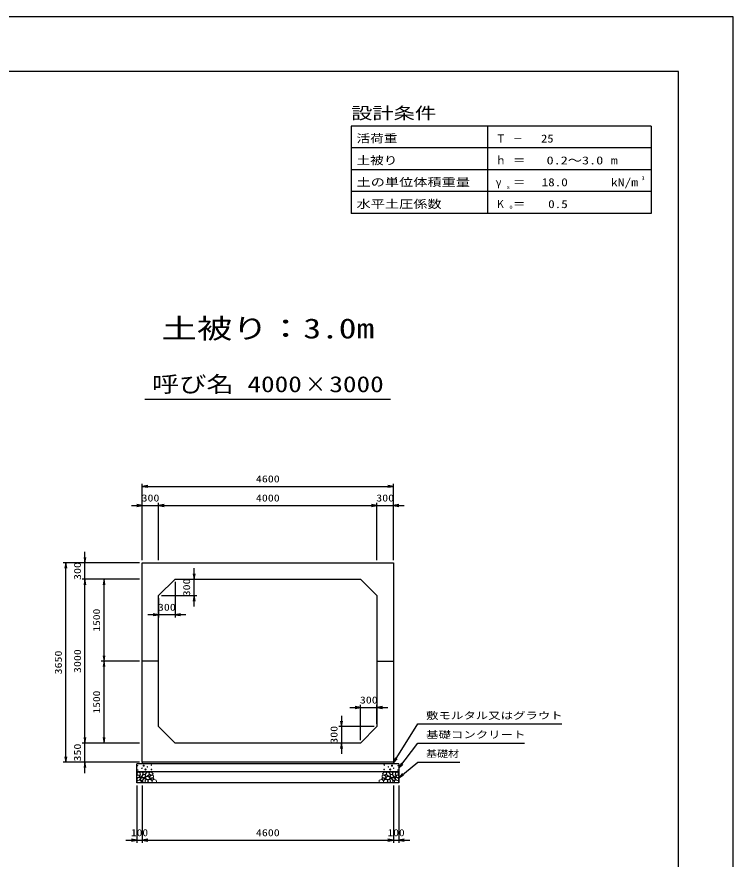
# Model space of a CAD drawing. Units: millimetres at full size. Extents: x 0 to 42050, y 0 to 29700.
# Drawn here: x 28927 to 42050, y 14273 to 29700 of the extents above; entities that cross this region are included whole.
import ezdxf
from ezdxf.enums import TextEntityAlignment as Align

# ---------------------------------------------------------------- set-up
doc = ezdxf.new("R2010")
doc.units = ezdxf.units.MM
for name, color, linetype, lineweight in [('D-DCR-HCHn', 4, 'Continuous', 9), ('D-STR-DIM', 7, 'Continuous', 25), ('D-STR-STRn', 1, 'Continuous', 25), ('D-STR-TXT', 7, 'Continuous', 25), ('D-TTL', 2, 'Continuous', 25), ('D-TTL-FRAM', 2, 'Continuous', 25), ('D-TTL-LINE', 7, 'Continuous', 25), ('D-TTL-TXT', 7, 'Continuous', 25)]:
    doc.layers.add(name, color=color, linetype=linetype, lineweight=lineweight)
doc.styles.add('ＭＳ ゴシック', font='')
doc.styles.get('ＭＳ ゴシック').set_extended_font_data('MS Gothic')

# ---------------------------------------------------------------- blocks, each defined once
blk = doc.blocks.new('open_arrow')
at = {"color": 0, "linetype": 'Continuous', "lineweight": -2}
blk.add_lwpolyline([(7.5, 1.25), (0, 0), (7.5, -1.25)], dxfattribs=at)

msp = doc.modelspace()

# ---------------------------------------------------------------- linework, layer by layer
at = {"layer": 'D-DCR-HCHn'}
for points in [[(31132.281, 15803.808), (31125.346, 15783.005), (31134.592, 15769.136), (31157.707, 15766.824), (31173.488, 15773.599), (31166.952, 15789.939), (31171.575, 15799.185), (31162.33, 15808.431), (31148.461, 15813.053)], [(31176.155, 15727.009), (31193.277, 15752.692), (31191.137, 15759.112), (31167.594, 15765.533), (31146.192, 15763.393), (31131.21, 15750.551), (31129.07, 15735.57), (31131.21, 15720.588), (31148.332, 15716.308)], [(31176.198, 15861.594), (31155.395, 15866.217), (31136.904, 15856.971), (31134.592, 15836.168), (31139.215, 15819.988), (31162.33, 15813.053), (31178.51, 15813.053), (31185.444, 15824.611), (31185.444, 15850.037)], [(31194.69, 15863.906), (31187.756, 15843.102), (31190.067, 15819.988), (31173.887, 15794.562), (31194.69, 15783.005), (31217.805, 15794.562), (31231.673, 15813.053), (31236.296, 15843.102), (31231.673, 15859.283), (31217.805, 15866.217)], [(31199.313, 15783.005), (31187.756, 15773.759), (31192.379, 15766.824), (31208.559, 15766.824), (31215.493, 15769.136), (31220.116, 15778.382), (31213.182, 15785.316)], [(31236.082, 15727.009), (31246.783, 15752.692), (31238.222, 15763.393), (31212.539, 15763.393), (31201.838, 15759.112), (31191.137, 15744.131), (31191.137, 15731.289), (31201.838, 15714.167), (31214.679, 15712.027)], [(31233.985, 15808.431), (31222.427, 15780.693), (31231.673, 15769.136), (31259.411, 15769.136), (31270.968, 15773.759), (31282.525, 15789.939), (31282.525, 15803.808), (31270.968, 15822.299), (31257.099, 15824.611)], [(31272.466, 15675.643), (31278.886, 15694.905), (31276.746, 15716.308), (31291.728, 15739.85), (31272.466, 15750.551), (31251.063, 15739.85), (31238.222, 15722.728), (31233.941, 15694.905), (31238.222, 15679.924), (31251.063, 15673.503)], [(31268.185, 15750.551), (31278.886, 15759.112), (31274.606, 15765.533), (31259.624, 15765.533), (31253.204, 15763.393), (31248.923, 15754.832), (31255.344, 15748.411)], [(31338.203, 15729.532), (31302.829, 15736.129), (31287.782, 15748.266), (31283.03, 15767.263), (31297.713, 15781.629), (31326.323, 15789.69), (31347.97, 15776.761), (31361.961, 15759.347), (31358.002, 15741.67)], [(31298.447, 15786.214), (31285.689, 15790.569), (31284.425, 15818.678), (31297.512, 15847.359), (31314.448, 15863.536), (31346.403, 15857.032), (31349.133, 15821.913), (31338.816, 15809.876), (31310.739, 15794.301)], [(31329.798, 15795.711), (31331.454, 15789.566), (31337.011, 15785.193), (31349.19, 15783.302), (31360.305, 15789.802), (31370.592, 15799.138), (31379.858, 15807.333), (31379.635, 15813.462), (31373.736, 15818.875), (31359.203, 15820.356), (31346.47, 15814.383), (31337.011, 15805.165), (31332.281, 15800.556)], [(31357.012, 15829.601), (31350.964, 15835.086), (31349.897, 15840.792), (31353.414, 15853.305), (31363.71, 15867.61), (31386.004, 15866.105), (31407.571, 15855.811), (31422.195, 15835.597), (31420.021, 15822.456), (31413.02, 15815.716), (31401.769, 15813.215), (31385.511, 15817.483), (31364.289, 15824.481)], [(31418.372, 15761.832), (31423.688, 15766.874), (31430.476, 15775.68), (31432.145, 15783.275), (31428.144, 15797.685), (31414.088, 15808.67), (31393.907, 15807.89), (31366.698, 15793.001), (31357.086, 15780.757), (31360.152, 15766.784), (31369.778, 15760.04), (31378.599, 15759.145), (31392.363, 15759.524), (31405.808, 15761.002)], [(31374.971, 15735.265), (31379.183, 15738.446), (31382.686, 15743.505), (31382.81, 15750.431), (31378.414, 15756.067), (31370.769, 15757.977), (31364.356, 15756.179), (31362.704, 15750.442), (31361.896, 15744.835), (31362.881, 15737.456), (31368.975, 15734.127)], [(31402.597, 15720.331), (31392.895, 15725.079), (31385.89, 15733.822), (31385.719, 15745.084), (31389.942, 15755.627), (31405.189, 15757.625), (31420.054, 15758.018), (31434.481, 15752.512), (31436.849, 15743.273), (31424.54, 15732.195), (31409.555, 15723.15)], [(35647.403, 15720.331), (35657.105, 15725.079), (35664.11, 15733.822), (35664.281, 15745.084), (35660.058, 15755.627), (35644.811, 15757.625), (35629.946, 15758.018), (35615.519, 15752.512), (35613.151, 15743.273), (35625.46, 15732.195), (35640.445, 15723.15)], [(35631.628, 15761.832), (35626.312, 15766.874), (35619.524, 15775.68), (35617.855, 15783.275), (35621.856, 15797.685), (35635.912, 15808.67), (35656.093, 15807.89), (35683.302, 15793.001), (35692.914, 15780.757), (35689.848, 15766.784), (35680.222, 15760.04), (35671.401, 15759.145), (35657.637, 15759.524), (35644.192, 15761.002)], [(35692.988, 15829.601), (35699.036, 15835.086), (35700.103, 15840.792), (35696.586, 15853.305), (35686.29, 15867.61), (35663.996, 15866.105), (35642.429, 15855.811), (35627.805, 15835.597), (35629.979, 15822.456), (35636.98, 15815.716), (35648.231, 15813.215), (35664.489, 15817.483), (35685.711, 15824.481)], [(35675.029, 15735.265), (35670.817, 15738.446), (35667.314, 15743.505), (35667.19, 15750.431), (35671.586, 15756.067), (35679.231, 15757.977), (35685.644, 15756.179), (35687.296, 15750.442), (35688.104, 15744.835), (35687.119, 15737.456), (35681.025, 15734.127)], [(35720.202, 15795.711), (35718.546, 15789.566), (35712.989, 15785.193), (35700.81, 15783.302), (35689.695, 15789.802), (35679.408, 15799.138), (35670.142, 15807.333), (35670.365, 15813.462), (35676.264, 15818.875), (35690.797, 15820.356), (35703.53, 15814.383), (35712.989, 15805.165), (35717.719, 15800.556)], [(35711.797, 15729.532), (35747.171, 15736.129), (35762.218, 15748.266), (35766.97, 15767.263), (35752.287, 15781.629), (35723.677, 15789.69), (35702.03, 15776.761), (35688.039, 15759.347), (35691.998, 15741.67)], [(35751.553, 15786.214), (35764.311, 15790.569), (35765.575, 15818.678), (35752.488, 15847.359), (35735.552, 15863.536), (35703.597, 15857.032), (35700.867, 15821.913), (35711.184, 15809.876), (35739.261, 15794.301)], [(35777.534, 15675.643), (35771.114, 15694.905), (35773.254, 15716.308), (35758.272, 15739.85), (35777.534, 15750.551), (35798.937, 15739.85), (35811.778, 15722.728), (35816.059, 15694.905), (35811.778, 15679.924), (35798.937, 15673.503)], [(35816.015, 15808.431), (35827.573, 15780.693), (35818.327, 15769.136), (35790.589, 15769.136), (35779.032, 15773.759), (35767.475, 15789.939), (35767.475, 15803.808), (35779.032, 15822.299), (35792.901, 15824.611)], [(35781.815, 15750.551), (35771.114, 15759.112), (35775.394, 15765.533), (35790.376, 15765.533), (35796.796, 15763.393), (35801.077, 15754.832), (35794.656, 15748.411)], [(35813.918, 15727.009), (35803.217, 15752.692), (35811.778, 15763.393), (35837.461, 15763.393), (35848.162, 15759.112), (35858.863, 15744.131), (35858.863, 15731.289), (35848.162, 15714.167), (35835.321, 15712.027)], [(35855.31, 15863.906), (35862.244, 15843.102), (35859.933, 15819.988), (35876.113, 15794.562), (35855.31, 15783.005), (35832.195, 15794.562), (35818.327, 15813.053), (35813.704, 15843.102), (35818.327, 15859.283), (35832.195, 15866.217)], [(35850.687, 15783.005), (35862.244, 15773.759), (35857.621, 15766.824), (35841.441, 15766.824), (35834.507, 15769.136), (35829.884, 15778.382), (35836.818, 15785.316)], [(35873.845, 15727.009), (35856.723, 15752.692), (35858.863, 15759.112), (35882.406, 15765.533), (35903.808, 15763.393), (35918.79, 15750.551), (35920.93, 15735.57), (35918.79, 15720.588), (35901.668, 15716.308)], [(35873.802, 15861.594), (35894.605, 15866.217), (35913.096, 15856.971), (35915.408, 15836.168), (35910.785, 15819.988), (35887.67, 15813.053), (35871.49, 15813.053), (35864.556, 15824.611), (35864.556, 15850.037)], [(35917.719, 15803.808), (35924.654, 15783.005), (35915.408, 15769.136), (35892.293, 15766.824), (35876.512, 15773.599), (35883.048, 15789.939), (35878.425, 15799.185), (35887.67, 15808.431), (35901.539, 15813.053)], [(31184.716, 15673.503), (31199.698, 15679.924), (31203.978, 15701.326), (31195.417, 15716.308), (31180.435, 15720.588), (31161.173, 15718.448), (31139.771, 15709.887), (31129.07, 15697.045), (31129.07, 15682.064), (31135.49, 15673.503), (31161.173, 15675.643)], [(31231.801, 15679.924), (31231.801, 15705.606), (31221.1, 15712.027), (31210.399, 15705.606), (31208.259, 15690.625), (31210.399, 15677.783), (31225.381, 15673.503)], [(31289.588, 15677.783), (31308.85, 15673.503), (31325.972, 15682.064), (31328.112, 15701.326), (31325.968, 15724.878), (31302.429, 15732.327), (31287.447, 15728.603), (31281.027, 15712.027), (31281.027, 15688.484)], [(31337.352, 15723.637), (31352.306, 15732.556), (31378.44, 15732.292), (31399.93, 15713.525), (31403.643, 15684.899), (31389.853, 15674.245), (31353.098, 15671.871), (31336.731, 15681.633), (31332.172, 15704.06)], [(31434.972, 15672.493), (31419.837, 15674.274), (31409.866, 15679.787), (31405.835, 15692.722), (31405.945, 15704.963), (31415.172, 15721.678), (31433.242, 15732.822), (31460.731, 15728.403), (31482.453, 15720.334), (31487.643, 15696.125), (31483.03, 15678.257), (31461.884, 15672.877)], [(35615.028, 15672.493), (35630.163, 15674.274), (35640.134, 15679.787), (35644.165, 15692.722), (35644.055, 15704.963), (35634.828, 15721.678), (35616.758, 15732.822), (35589.269, 15728.403), (35567.547, 15720.334), (35562.357, 15696.125), (35566.97, 15678.257), (35588.116, 15672.877)], [(35712.648, 15723.637), (35697.694, 15732.556), (35671.56, 15732.292), (35650.07, 15713.525), (35646.357, 15684.899), (35660.147, 15674.245), (35696.902, 15671.871), (35713.269, 15681.633), (35717.828, 15704.06)], [(35760.412, 15677.783), (35741.15, 15673.503), (35724.028, 15682.064), (35721.888, 15701.326), (35724.032, 15724.878), (35747.571, 15732.327), (35762.553, 15728.603), (35768.973, 15712.027), (35768.973, 15688.484)], [(35818.199, 15679.924), (35818.199, 15705.606), (35828.9, 15712.027), (35839.601, 15705.606), (35841.741, 15690.625), (35839.601, 15677.783), (35824.619, 15673.503)], [(35865.284, 15673.503), (35850.302, 15679.924), (35846.022, 15701.326), (35854.583, 15716.308), (35869.565, 15720.588), (35888.827, 15718.448), (35910.229, 15709.887), (35920.93, 15697.045), (35920.93, 15682.064), (35914.51, 15673.503), (35888.827, 15675.643)]]:
    msp.add_lwpolyline(points, close=True, dxfattribs=at)
for points in [[(31268.432, 15868.547), (31251.093, 15866.446), (31239.258, 15858.701), (31239.626, 15839.819), (31245.514, 15826.087), (31260.025, 15826.185), (31280.107, 15829.153), (31289.799, 15843.689), (31299.082, 15853.492), (31301.884, 15864.345), (31289.099, 15868.547), (31268.082, 15868.547)], [(35781.568, 15868.547), (35798.907, 15866.446), (35810.742, 15858.701), (35810.374, 15839.819), (35804.486, 15826.087), (35789.975, 15826.185), (35769.893, 15829.153), (35760.201, 15843.689), (35750.918, 15853.492), (35748.116, 15864.345), (35760.901, 15868.547), (35781.918, 15868.547)]]:
    msp.add_lwpolyline(points, dxfattribs=at)
for centre, radius in [((31141.091, 15986.145), 4.5), ((31142.803, 15905.879), 4.5), ((31218.437, 15938.641), 4.5), ((31250.004, 15986.145), 11.25), ((31284.996, 15914.955), 11.25), ((31316.563, 15962.459), 4.5), ((31392.197, 15995.221), 4.5), ((31393.909, 15914.955), 4.5), ((35656.091, 15914.955), 4.5), ((35657.803, 15995.221), 4.5), ((35733.437, 15962.459), 4.5), ((35765.004, 15914.955), 11.25), ((35799.996, 15986.145), 11.25), ((35831.563, 15938.641), 4.5), ((35907.197, 15905.879), 4.5), ((35908.909, 15986.145), 4.5)]:
    msp.add_circle(centre, radius, dxfattribs=at)
at = {"layer": 'D-STR-DIM'}
for p, q in [((31225, 19750), (31225, 21150)), ((35825, 19750), (35825, 21150)), ((31225, 21100), (35825, 21100)), ((31025, 20750), (31725, 20750)), ((31225, 19750), (31225, 20800)), ((31525, 19750), (31525, 20800)), ((31525, 19750), (31525, 20800)), ((31525, 20750), (35525, 20750)), ((35325, 20750), (36025, 20750)), ((35525, 19750), (35525, 20800)), ((35525, 19750), (35525, 20800)), ((35825, 19750), (35825, 20800)), ((30175, 19200), (30175, 19900)), ((31175, 19700), (29775, 19700)), ((29825, 16050), (29825, 19700)), ((31175, 19700), (30125, 19700)), ((32175, 18900), (32175, 19600)), ((31175, 19400), (30125, 19400)), ((31175, 19400), (30125, 19400)), ((30175, 16400), (30175, 19400)), ((31175, 19400), (30475, 19400)), ((30525, 17900), (30525, 19400)), ((31825, 19350), (31825, 18700)), ((31875, 19400), (32225, 19400)), ((31525, 19050), (31525, 18700)), ((31575, 19100), (32225, 19100)), ((32025, 18750), (31325, 18750)), ((31175, 17900), (30475, 17900)), ((31175, 17900), (30475, 17900)), ((30525, 16400), (30525, 17900)), ((35025, 17050), (35725, 17050)), ((35225, 16450), (35225, 17100)), ((35525, 16750), (35525, 17100)), ((34875, 16900), (34875, 16200)), ((35475, 16700), (34825, 16700)), ((30175, 15850), (30175, 16600)), ((31175, 16400), (30125, 16400)), ((31175, 16400), (30125, 16400)), ((31175, 16400), (30475, 16400)), ((35175, 16400), (34825, 16400)), ((31175, 16050), (29775, 16050)), ((31175, 16050), (30125, 16050)), ((31125, 15620), (31125, 14570)), ((31225, 15620), (31225, 14570)), ((31225, 15620), (31225, 14570)), ((35825, 15620), (35825, 14570)), ((35825, 15620), (35825, 14570)), ((35925, 15620), (35925, 14570)), ((30925, 14620), (31425, 14620)), ((31225, 14620), (35825, 14620)), ((35625, 14620), (36125, 14620))]:
    msp.add_line(p, q, dxfattribs=at)
at = {"layer": 'D-STR-STRn'}
for p, q in [((31225, 19700), (35825, 19700)), ((31225, 16050), (31225, 19700)), ((35825, 19700), (35825, 16050)), ((31525, 19100), (31825, 19400)), ((31825, 19400), (35225, 19400)), ((35225, 19400), (35525, 19100)), ((31525, 16700), (31525, 19100)), ((35525, 19100), (35525, 16700)), ((31525, 17900), (31225, 17900)), ((35525, 17900), (35825, 17900)), ((31825, 16400), (31525, 16700)), ((35525, 16700), (35225, 16400)), ((35225, 16400), (31825, 16400)), ((35825, 16050), (31225, 16050)), ((31225, 16050), (31225, 16020)), ((35825, 16050), (35825, 16020)), ((35925, 16020), (31125, 16020)), ((31125, 15670), (31125, 16020)), ((35925, 16020), (35925, 15670)), ((35925, 15870), (31125, 15870)), ((35925, 15670), (31125, 15670))]:
    msp.add_line(p, q, dxfattribs=at)
at = {"layer": 'D-STR-TXT'}
for points in [[(35825, 16035), (36275, 16750), (36375, 16750), (38908.756, 16750)], [(35925, 15940), (36275, 16400), (36375, 16400), (38226.523, 16400)], [(35925, 15765), (36275, 16050), (36375, 16050), (37039.721, 16050)]]:
    msp.add_lwpolyline(points, dxfattribs=at)
at = {"layer": 'D-TTL'}
for points in [[(0, 0), (42050, 0), (42050, 29700), (0, 29700)], [(1000, 1000), (41050, 1000), (41050, 28700), (1000, 28700)]]:
    msp.add_lwpolyline(points, close=True, dxfattribs=at)
at = {"layer": 'D-TTL-FRAM'}
for p, q in [((40550, 27700), (35050, 27700)), ((35050, 27700), (35050, 26100)), ((40550, 27700), (40550, 26100)), ((40550, 26100), (35050, 26100))]:
    msp.add_line(p, q, dxfattribs=at)
at = {"layer": 'D-TTL-LINE'}
for p, q in [((37550, 27700), (37550, 26100)), ((40550, 27300), (35050, 27300)), ((40550, 26900), (35050, 26900)), ((40550, 26500), (35050, 26500))]:
    msp.add_line(p, q, dxfattribs=at)
at = {"layer": 'D-TTL-TXT'}
msp.add_line((31275, 22700), (35775, 22700), dxfattribs=at)

# ---------------------------------------------------------------- block references
at = {"layer": 'D-STR-DIM', "xscale": 13.3, "yscale": 13.3}
for p in [(31225, 21100), (31525, 20750), (31525, 20750), (35825, 20750), (31825, 18750), (35525, 17050), (31225, 14620), (31225, 14620), (35925, 14620)]:
    msp.add_blockref('open_arrow', p, dxfattribs=at)
for p, rotation in [((35825, 21100), 180), ((31225, 20750), 180), ((35525, 20750), 180), ((35525, 20750), 180), ((30175, 19700), 90), ((29825, 19700), 270), ((32175, 19400), 90), ((30175, 19400), 270), ((30175, 19400), 270), ((30525, 19400), 270), ((32175, 19100), 270), ((31525, 18750), 180), ((30525, 17900), 90), ((30525, 17900), 270), ((35225, 17050), 180), ((34875, 16700), 90), ((30175, 16400), 90), ((30175, 16400), 90), ((30525, 16400), 90), ((34875, 16400), 270), ((29825, 16050), 90), ((30175, 16050), 270), ((31125, 14620), 180), ((35825, 14620), 180), ((35825, 14620), 180)]:
    msp.add_blockref('open_arrow', p, dxfattribs=dict(at, rotation=rotation))
at = {"layer": 'D-STR-TXT', "xscale": 13.3, "yscale": 13.3}
for p, rotation in [((35825, 16035), 57.8), ((35925, 15940), 52.7), ((35925, 15765), 39.2)]:
    msp.add_blockref('open_arrow', p, dxfattribs=dict(at, rotation=rotation))

# ---------------------------------------------------------------- texts
at = {"layer": 'D-STR-DIM', "style": 'ＭＳ ゴシック'}
for s, width, p in [('4600', 1.25, (33525, 21237.5)), ('300', 1.25, (31375, 20887.5)), ('4000', 1.25, (33525, 20887.5)), ('300', 1.25, (35675, 20887.5)), ('300', 1.25, (31675, 18887.5)), ('300', 1.25, (35375, 17187.5)), ('100', 1.2, (31175, 14757.5)), ('4600', 1.25, (33525, 14757.5)), ('100', 1.2, (35875, 14757.5))]:
    msp.add_text(s, height=128.3, dxfattribs=dict(at, width=width)).set_placement(p, align=Align.MIDDLE_CENTER)
for s, width, p in [('300', 1.25, (30037.5, 19550)), ('300', 1.25, (32037.5, 19250)), ('1500', 1.2, (30387.5, 18650)), ('3650', 1.25, (29687.5, 17875)), ('3000', 1.25, (30037.5, 17900)), ('1500', 1.2, (30387.5, 17150)), ('300', 1.25, (34737.5, 16550)), ('350', 1.25, (30037.5, 16225))]:
    msp.add_text(s, height=128.3, rotation=90, dxfattribs=dict(at, width=width)).set_placement(p, align=Align.MIDDLE_CENTER)
at = {"layer": 'D-STR-TXT', "style": 'ＭＳ ゴシック'}
for s, width, p in [('敷モルタル又はグラウト', 1.3, (36425, 16800)), ('基礎コンクリート', 1.3, (36425, 16450)), ('基礎材', 1.15, (36425, 16100))]:
    msp.add_text(s, height=128.3, dxfattribs=dict(at, width=width)).set_placement(p, align=Align.BOTTOM_LEFT)
at = {"layer": 'D-TTL-TXT', "style": 'ＭＳ ゴシック'}
for s, height, width, p in [('設計条件', 219.9, 1.3, (35050, 27760)), ('活荷重', 146.6, 1.25, (35150, 27353.333)), ('Ｔ', 146.6, 0.95, (37700, 27353.333)), ('－', 146.6, 0.85, (38020, 27353.333)), ('土被り', 146.6, 1.25, (35150, 26953.333)), ('ｈ', 146.6, 0.95, (37700, 26953.333)), ('＝', 146.6, 1.1, (38020, 26953.333)), ('m', 146.6, 1.25, (39810, 26953.333)), ('土の単位体積重量', 146.6, 1.3, (35150, 26553.333)), ('γ', 146.6, 0.95, (37700, 26553.333)), ('＝', 146.6, 1.1, (38020, 26553.333)), ('kN/m', 146.6, 1.25, (39810, 26553.333)), ('3', 73.31, 1.15, (40370, 26686.667)), ('s', 73.31, 1.15, (37900, 26526.667)), ('水平土圧係数', 146.6, 1.3, (35150, 26153.333)), ('Ｋ', 146.6, 0.85, (37700, 26153.333)), ('o', 73.31, 1.2, (37950, 26166.667)), ('＝', 146.6, 1.1, (38020, 26153.333))]:
    msp.add_text(s, height=height, dxfattribs=dict(at, width=width)).set_placement(p, align=Align.BOTTOM_LEFT)
for s, width, p in [('25', 1.15, (38760.102, 27353.333)), ('0.2～3.0', 1.3, (39669.746, 26953.333)), ('18.0', 1.2, (39020, 26553.333)), ('0.5', 1.2, (39020, 26153.333))]:
    msp.add_text(s, height=146.6, dxfattribs=dict(at, width=width)).set_placement(p, align=Align.BOTTOM_RIGHT)
for s, height, width, p in [('土被り：3.0m', 366.6, 1.3, (33525, 23700)), ('呼び名', 293.3, 1.25, (32150, 22737.5)), ('4000', 293.3, 1.25, (33650, 22737.5)), ('×', 293.3, 0.95, (34400, 22737.5)), ('3000', 293.3, 1.25, (35150, 22737.5))]:
    msp.add_text(s, height=height, dxfattribs=dict(at, width=width)).set_placement(p, align=Align.BOTTOM_CENTER)

doc.saveas('drawing.dxf')
